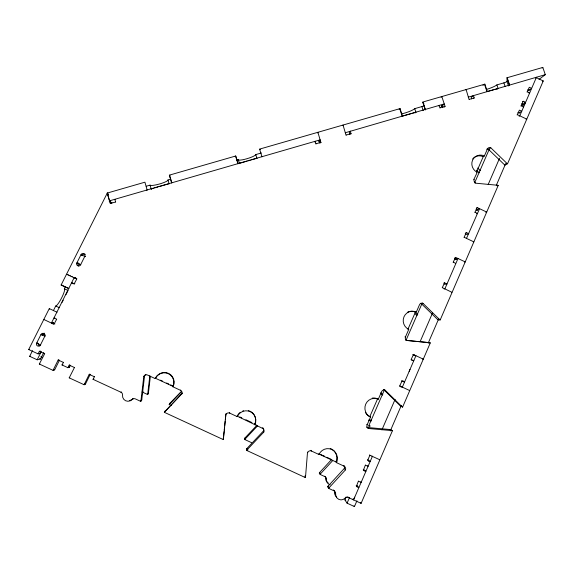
<?xml version="1.0" encoding="UTF-8"?>
<svg xmlns="http://www.w3.org/2000/svg" width="574" height="574" viewBox="0 0 574 574"><rect width="100%" height="100%" fill="white"/><g stroke="black" fill="none" stroke-linecap="round" stroke-linejoin="round"><path stroke-width="0.86" d="M223.214 439.562A2.877 2.791 -66.9 0 0 223.451 438.766L223.458 437.618A2.848 2.77 -66.8 0 1 223.221 438.407L223.214 439.562L164.343 412.311L182.188 393.334A2.834 2.762 -57 0 0 182.288 393.104M262.928 427.874A2.827 2.748 -73.5 0 1 263.423 430.995L246.942 448.488A2.848 2.762 -71.6 0 0 246.497 449.184L246.72 450.439L305.318 477.561A2.877 2.777 -79.1 0 0 305.54 476.757L307.528 452.061M223.609 436.111L224.082 431.605M224.24 430.105L224.549 427.099M224.707 425.599L225.173 421.108M225.331 419.608L225.797 415.124M223.451 438.766L225.955 413.624M94.466 376.652L93.045 379.321L120.956 392.236A2.892 2.805 -49.4 0 1 122.52 395.077A5.776 5.604 -50.4 0 0 132.128 399.526A2.892 2.805 -51.7 0 1 135.364 398.901L140.73 401.384A2.884 2.805 -52 0 0 140.982 400.595L143.794 376.444L144.548 375.884A2.834 2.762 -50.5 0 1 145.882 374.535M141.513 400.587A2.856 2.777 -52.1 0 0 141.764 399.805L144.548 375.884M142.051 392.028A2.648 2.576 -51.8 0 1 142.596 392.214L147.525 394.496A2.64 2.569 -52.2 0 0 147.755 393.764L149.843 375.755M147.525 394.496L148.185 393.821A2.619 2.547 -52.2 0 0 148.415 393.104L150.323 376.616M356.935 500.793L354.438 506.569L347.069 503.161L344.881 499.868L346.065 496.962M523.179 103.693L522.864 104.425A1.98 0.387 -62.2 0 0 522.849 105.501A1.98 0.387 -62.2 0 0 524.177 103.485L524.751 102.172M409.169 371.378L410.015 369.412M390.313 430.923L401.312 405.431M428.182 343.173L438.78 318.606M496.295 185.337L505.5 164.006M347.808 496.79L348.253 497.428L361.096 503.376L392.394 430.801L390.822 429.739A2.791 2.691 87.6 0 0 390.076 429.524L367.173 427.472L368.522 428.505L391.64 430.572A2.813 2.719 87.5 0 1 392.394 430.801M383.468 389.481A2.762 2.676 84.6 0 1 383.697 389.574L400.3 405.832L402.618 407.095L430.292 342.9A2.748 2.662 74.3 0 0 429.553 342.678L406.593 340.411M420.498 303.309A2.698 2.619 68.9 0 1 421.201 303.524L437.582 319.474A2.705 2.619 69.8 0 0 438.227 319.905L440.201 319.926L498.182 185.459A2.64 2.533 52.7 0 0 497.464 185.237L474.971 183.128M486.989 149.061A2.605 2.49 48.6 0 1 488.431 149.29L504.395 164.695A2.612 2.497 50.5 0 0 505.027 165.111L507.545 163.748L543.248 80.948L536.295 77.626L535.707 78.071M347.069 503.161L349.573 497.385M356.189 485.396L357.58 486.042L358.858 487.642L356.346 486.479L358.449 481.055M365.172 470.831L365.846 471.555L363.32 470.386L365.408 465.012M367.676 459.731L370.13 461.582L367.633 460.427L369.878 455.247L369.534 454.917M399.691 385.893L402.08 380.928L404.541 382.076L401.499 380.835M411.113 359.525L413.502 354.567L423.289 359.152L422.708 359.03M442.224 287.746L444.585 282.831L446.995 283.972L444.972 284.274L443.924 283.778M453.123 262.311L455.613 257.382L465.22 261.909L464.667 262.038M464.014 237.442L466.361 232.563L468.757 233.697L466.554 234.443L465.22 233.819M474.856 212.437L477.195 207.573L486.709 212.071L485.819 212.43M517.109 114.922L519.413 110.129L521.752 111.234L519.126 113.049L517.97 112.497M520.941 106.068L523.251 101.275L525.576 102.387L524.249 103.334L525.117 103.751M527.018 92.048L529.321 87.27L531.646 88.374L528.948 90.376L527.793 89.831M400.028 386.582L402.352 387.127L415.949 355.715L413.603 355.249L413.998 354.323M456.086 259.642L455.196 259.218L455.584 258.329M477.41 210.407L476.528 209.991L476.908 209.115M357.258 486.802L357.58 486.042M368.379 461.116L368.759 460.233M381.932 429.818L395.12 399.375M402.869 381.48L403.156 380.813M420.225 341.408L432.631 312.765M488.194 184.469L499.567 158.223M519.126 113.049L519.477 112.253M528.948 90.376L529.25 89.688M354.739 497.149L353.455 499.739M368.522 428.505A2.813 2.727 89.4 0 1 367.159 424.782L370.51 417.097L369.821 416.631L377.577 398.865L378.295 399.246L381.617 391.633A2.784 2.705 84.5 0 1 385.19 390.248L401.951 406.657A2.791 2.705 83.6 0 0 402.618 407.095M440.201 319.926A2.727 2.64 69.7 0 1 439.548 319.496L423.016 303.402A2.719 2.648 68.8 0 0 419.515 304.715L416.301 312.098L415.418 312.127L407.899 329.347L408.753 329.404L405.502 336.852A2.741 2.669 74.8 0 0 406.866 340.482L429.553 342.678M476.477 172.15L483.222 156.688L484.384 155.97L487.426 148.996A2.626 2.511 48.5 0 1 490.799 147.791L506.907 163.332A2.633 2.518 50.4 0 0 507.545 163.748M473.765 179.583L477.259 172.315A9.22 8.847 49.5 0 1 472.546 160.218A9.22 8.847 49.5 0 1 484.384 155.97M370.208 426.13L368.931 425.42L383.898 391.059M406.213 339.858L422.285 302.964M474.705 182.654L489.242 149.297M368.451 427.802L369.347 425.729M74.498 367.41L69.21 377.843L84.134 384.745L89.207 374.363L89.853 374.09M84.134 384.745L85.454 384.099L90.168 374.463M146.808 190.403L147.152 190.073L144.921 182.188L107.295 193.043L61.102 285.034L68.686 288.564M108.012 194.801L108.307 194.191M70.358 365.294L69.411 367.216L67.933 367.697L62.006 364.949L63.477 362.309M67.933 367.697L69.21 365.107L69.763 364.935M44.715 353.62L39.333 364.024L53.038 370.359L58.175 359.998L58.864 359.819M53.038 370.359L54.659 369.857L59.431 360.235M42.139 335.46L42.67 334.398A2.152 2.074 -36.8 0 1 44.334 333.2M78.817 266.042A2.102 2.038 -27.6 0 1 78.207 263.502L78.466 262.985M82.089 255.76L82.347 255.243A2.095 2.038 -26.3 0 1 85.304 254.347M75.043 277.78L75.983 278.218L74.118 277.723L51.395 323.105L53.561 323.033L53.088 323.98M78.207 263.502L76.837 262.992L80.611 264.75L84.78 256.42A2.117 2.059 -26.2 0 0 83.833 253.665A2.117 2.059 -26.2 0 0 81.013 254.662L76.837 262.992A2.124 2.059 -27.5 0 0 77.777 265.755A2.124 2.059 -27.5 0 0 80.611 264.75L80.776 264.815M62.114 302.326L63.19 300.166M65.888 294.778L68.041 290.48L64.353 288.765L65.278 286.921M56.998 312.227L49.278 308.575L28.7 349.537L38.092 353.885L39.384 351.295L40.481 351.094M43.976 319.546L53.949 324.274L56.704 319.158M74.584 283.807L71.592 282.76L74.118 283.936L76.816 278.942M38.092 353.885L39.85 353.534L40.811 351.618M32.517 350.642L29.669 356.318L37.174 359.79L41.278 351.589M37.174 359.79L40.51 359.03L43.76 352.522M53.382 310.642L55.707 306.007A9.665 1.672 -62.7 0 0 61.777 297.597A9.665 1.672 -62.7 0 0 64.353 288.765M317.587 132.924L317.91 132.293L320.902 142.617M314.817 142.072L315.226 141.276L315.915 143.981M164.343 412.311A2.884 2.805 -57.1 0 1 164.803 411.623L182.188 393.334M318.828 141.01L319.122 141.936L320.278 139.812L109.555 200.828L107.295 193.043L107.639 193.474M181.793 394.058A2.856 2.791 -57 0 0 180.48 390.306L180.638 390.047M342.829 125.376L343.03 125.053L346.065 135.242M171.231 405.474L169.201 404.534L170.091 403.142L181.693 391.159M345.275 132.745L444.254 103.923L441.657 106.427L441.356 105.516M350.922 134L350.42 131.087L349.279 132.759L349.875 134.61M180.48 390.306L172.889 386.783L173.133 386.453A9.959 9.715 -53.5 0 0 168.577 373.394A9.959 9.715 -53.5 0 0 155.497 378.28L155.167 378.567L147.568 375.044A2.863 2.791 -50.4 0 0 143.794 376.444M348.253 497.428A2.877 2.762 -83.7 0 0 345.118 498.089A5.747 5.525 -83.2 0 1 335.625 493.69A2.877 2.77 -82.3 0 0 334.018 490.842L328.708 488.388L327.718 486.774A2.848 2.741 -82.2 0 1 328.149 486.078L344.278 468.477A2.827 2.727 -84.5 0 0 344.099 465.801M328.708 488.388A2.877 2.77 -82.3 0 1 329.139 487.685L345.419 469.912A2.856 2.755 -84.5 0 0 344.048 466.145L343.769 465.794M330.15 484.8A5.274 5.08 -82.7 0 1 326.491 479.304A2.64 2.54 -81.8 0 0 325.02 476.693L320.141 474.433L319.302 473.069A2.612 2.526 -81.6 0 1 319.696 472.431L331.779 459.315M320.141 474.433A2.64 2.547 -81.7 0 1 320.536 473.787L332.726 460.556M246.72 450.439A2.877 2.791 -71.7 0 1 247.164 449.743L263.796 432.071L263.423 430.995M251.57 442.676L244.833 439.555L244.646 438.493A2.619 2.54 -71.2 0 1 245.055 437.862L256.427 425.815M244.833 439.555A2.64 2.561 -71.2 0 1 245.242 438.916L257.669 425.75M181.319 391.805L169.624 403.895A2.648 2.576 -57.1 0 0 169.201 404.534M140.73 401.384L141.513 400.587L140.852 400.279M441.097 97.293L441.822 96.561L445.065 106.377L444.326 107.08M140.982 400.595L141.764 399.805M147.755 393.764L148.415 393.104M438.773 105.925L439.375 105.336L439.942 108.027M465.837 89.809L466.102 89.551L469.087 99.575M142.596 392.214L143.084 391.762M468.276 97.128L545.3 74.663L542.825 67.431L507.136 77.72A2.691 0.416 -19.7 0 0 507.05 77.806M132.128 399.526L132.996 398.743A5.718 5.546 -50.4 0 1 129.516 400.444M473.643 98.419L474.203 97.932L473.385 95.485L471.189 97.437L471.692 98.95M74.39 283.8L74.835 283.42M61.203 285.02A2.827 0.502 -62.8 0 0 61.303 284.962L61.777 284.568M235.161 156.544L235.634 156.164A2.691 0.466 -16.7 0 0 235.706 156.092M542.114 67.983L542.825 67.431M536.123 77.483L536.468 77.217L519.771 115.812L519.111 116.257M538.972 79.434L545.3 74.663M542.652 81.386L543.248 80.948M529.171 93.282L529.68 92.909L527.355 91.804M120.956 392.236L121.379 391.92M522.584 101.756L523.251 101.275M523.273 107.18L523.603 106.951L521.271 105.838M526.1 119.586L526.774 119.148L517.432 114.7M486.989 149.276L487.426 148.996M488.431 149.29L490.799 147.791M399.088 109.254L399.784 108.816A2.662 0.438 -18.6 0 0 400.035 108.608L402.446 116.027A2.662 0.416 -18.6 0 1 402.187 116.228L399.784 108.816M482.913 85.304L483.724 84.837M504.395 164.695L506.907 163.332M496.546 185.675L497.464 185.237M497.414 185.825L498.182 185.459M93.045 379.321L93.827 378.948M476.764 207.759L477.195 207.573M476.528 209.991L479.57 208.699L466.404 238.569M476.664 213.793L477.518 213.442L475.136 212.315M69.21 377.843L69.763 377.627M465.815 232.757L466.361 232.563M473.292 242.034L473.859 241.869L464.287 237.349M62.006 364.949L62.875 364.698M146.212 186.249L150.058 185.137A9.32 1.55 -15.8 0 0 159.687 183.945A9.32 1.55 -15.8 0 0 167.967 179.956L170.83 179.131M236.868 160.046L238.275 159.637A9.127 1.528 -16.9 0 0 246.777 158.761A9.127 1.528 -16.9 0 0 255.767 154.585L261.364 152.964M401.606 113.874A9.04 1.442 -18.7 0 0 414.737 108.644L421.89 106.577A2.59 0.409 -18.8 0 0 424.466 105.544M486.817 89.329A9.112 1.385 -19.5 0 0 496.89 84.902L503.879 82.878A2.619 0.395 -19.6 0 0 507.021 81.53L507 77.892L509.454 85.167M150.058 185.137L151.17 188.889L153.409 188.243M154.528 187.92L155.654 187.59M156.774 187.268L157.893 186.945M159.012 186.622L169.072 183.709L167.967 179.956M239.43 163.475A9.134 1.485 -16.9 0 1 239.408 163.339L247.071 161.122M248.162 160.806L250.35 160.175M251.441 159.859L256.901 158.28L255.767 154.585M402.302 116.178L411.73 113.451M412.771 113.143L415.906 112.239L414.737 108.644M487.857 91.402L490.928 90.513M491.954 90.218L495.018 89.329M496.044 89.035L498.081 88.446L496.89 84.902M319.122 141.936L320.055 141.663M441.657 106.427L442.863 106.082M107.238 193.043L110.244 203.426L115.704 202.012M316.016 143.787L321.067 142.323M346.208 135.034L351.209 133.584M440.179 107.79L445.065 106.377M469.36 99.331L474.203 97.932M400.035 108.608L259.599 149.111L262.009 156.817M484.858 84.148A2.683 0.423 -19.5 0 1 484.535 84.371L486.982 91.675A2.683 0.402 -19.4 0 0 487.304 91.453L484.858 84.148L422.844 102.028L425.269 109.419M454.952 257.554L455.613 257.382M39.333 364.024L39.886 363.88M455.196 259.218L458.009 258.515L444.886 288.844L444.046 288.952M455.656 263.409L453.517 262.218M29.669 356.318L30.329 356.189M28.7 349.537L29.518 349.401M443.953 282.932L444.585 282.831M40.697 344.888L40.474 344.917A2.181 2.095 -37.6 0 1 37.59 345.964A2.181 2.095 -37.6 0 1 36.643 343.144L40.941 334.563A2.174 2.095 -36.7 0 1 43.818 333.523A2.174 2.095 -36.7 0 1 44.772 336.342L40.474 344.917L36.643 343.144L37.64 343.001M451.874 292.281L442.468 287.71M45.088 336.307L40.941 334.563L42.67 334.398M421.201 303.524L423.016 303.402M54.867 317.982L53.956 317.982L56.503 319.166M437.582 319.474L439.548 319.496M368.888 419.845L371.522 420.082M368.809 420.613L371.471 420.85M405.366 339.908L406.672 340.03M404.979 336.794L405.502 336.852M430.292 342.9L428.398 342.671A2.719 2.633 74.4 0 0 427.666 342.448M406.127 340.389L406.866 340.482M170.055 175.321L169.517 175.235L171.798 182.934M412.95 354.459L413.502 354.567M412.469 360.415L413.782 360.716L411.336 359.568M66.792 274.264L76.636 278.899M259.678 149.226L260.467 149.484M409.52 390.485L399.891 385.979M82.347 255.243L81.013 254.662L85.11 256.521M84.78 256.42L85.275 256.635M383.697 389.574L385.19 390.248M147.274 393.398L148.185 393.821M319.302 473.069L320.213 473.493M39.384 351.295L44.499 353.67M58.175 359.998L63.291 362.366M69.21 365.107L74.319 367.468M89.207 374.363L94.315 376.723M39.269 353.268L39.85 353.534M68.679 366.879L69.411 367.216M246.497 449.184L247.954 449.851M327.718 486.774L328.701 487.233M40.833 356.777L42.634 357.609M39.592 358.607L40.51 359.03M344.881 499.868L345.785 500.284M53.812 369.462L54.659 369.857M84.536 383.676L85.454 384.099M67.962 274.86L68.435 275.082M69.856 275.742L70.329 275.958M71.75 276.618L72.224 276.84M73.644 277.5L74.118 277.723M72.647 283.549L73.106 283.764M368.931 425.42L369.785 425.815M61.303 284.962L68.88 288.485A2.827 0.481 -62.9 0 1 68.794 288.543M55.707 306.007L59.409 307.721M369.878 455.247L379.672 459.709M365.573 465.184L368.07 466.346L367.561 465.815M52.614 322.595L53.561 323.033M52.399 322.746L54.917 323.915M363.249 469.525L365.107 470.386M160.519 380.167L162.557 381.114M166.632 383.009L168.67 383.949M170.708 384.896L172.745 385.836M239.788 416.925L241.819 417.865M245.873 419.745L249.252 421.316M249.927 421.632L251.957 422.572M254.662 423.82L256.011 424.451M320.723 454.45L322.064 455.074M322.739 455.39L324.755 456.323M326.778 457.263L330.818 459.135M335.525 461.317L336.866 461.941M155.497 378.28L173.133 386.453M240.348 412.268A9.923 9.672 -70.7 0 0 237.198 416.164L262.454 428.312A2.848 2.777 -73.5 0 1 263.796 432.071M336.529 462.658L335.998 461.97L318.52 453.869L318.972 454.515A9.98 9.65 -83.1 0 1 331.758 449.492A9.98 9.65 -83.1 0 1 336.529 462.658L344.048 466.145M225.977 414.543A2.856 2.784 -67.4 0 1 229.693 413.122L237.263 416.631A9.973 9.722 -70.7 0 1 250.228 411.666A9.973 9.722 -70.7 0 1 254.899 424.81M310.979 450.317L311.445 451.028L318.972 454.515M42.297 333.91L45.131 335.223M358.614 481.249L361.139 482.425L360.694 481.887M400.092 386.194L401.312 386.761M77.727 263.236L80.525 264.535M74.893 277.802L76.765 278.677M109.239 201.589L112.009 202.88M412.971 354.797L414.787 355.643M413.603 355.249L414.507 355.672M411.278 359.963L411.73 360.178M454.708 258.487L456.495 259.326M476.104 209.115L477.869 209.948M521.773 103.722L524.084 104.82M390.076 429.524L391.64 430.572M366.736 424.473L367.159 424.782M372.024 456.072L372.375 456.402L353.555 499.889L352.981 499.079M477.654 168.017L480.438 170.708M476.492 170.126L479.254 172.796M414.866 311.904L417.714 314.688M415.146 313.791L417.033 315.628M380.906 392.881L382.829 394.769M380.519 393.176L382.428 395.048M109.555 200.828L111.672 202.988M107.847 193.625L108.177 194.048M115.073 199.558L114.822 199.286L115.575 201.883M344.278 468.477L345.419 469.912M360.486 502.551L361.096 503.376M425.456 109.935L422.78 102.186L423.311 102.968M354 505.931L354.438 506.569M423.698 103.557L423.956 103.937M324.683 476.169L325.02 476.693M325.444 476.729A2.612 2.518 -81.7 0 1 325.602 477.898L326.491 479.304M333.429 489.916L333.752 490.433M334.312 490.548A2.848 2.741 -82.3 0 1 334.57 492.033L335.625 493.69M319.696 472.431L320.536 473.787M328.149 486.078L329.139 487.685M305.059 475.817L305.54 476.757M304.88 476.707L305.318 477.561M262.318 427.917L262.454 428.312M507.136 77.72L509.597 85.002A2.691 0.395 -19.6 0 0 509.511 85.081M507.021 81.53L508.521 85.971M503.879 82.878L505.077 86.416M442.102 105.2L442.906 107.632M421.89 106.577L423.21 110.617M319.209 140.788L319.998 143.278M238.275 159.637L239.408 163.339M238.081 163.612L235.756 155.992L169.359 175.142L171.648 182.848M235.634 156.164L237.959 163.777A2.698 0.438 -16.7 0 0 238.031 163.712M110.265 200.943L111.012 203.512M245.055 437.862L245.242 438.916M246.942 448.488L247.164 449.743M237.198 416.164L237.263 416.631M49.378 308.69L49.436 309.149M229.65 412.448L229.693 413.122M155.167 378.567A10.002 9.758 -53.5 0 1 168.311 373.667A10.002 9.758 -53.5 0 1 172.889 386.783M164.903 411.414A2.863 2.777 -57.1 0 1 165.355 410.726M307.779 452.463A2.856 2.762 -80.9 0 1 311.445 451.028M336.708 497.041A5.697 5.475 -83.2 0 1 334.57 492.033M366.958 427.357A2.784 2.698 89.5 0 1 366.542 427.056M370.51 417.097A9.794 9.507 87.3 0 1 365.731 404.132A9.794 9.507 87.3 0 1 378.295 399.246M400.961 406.263A2.77 2.676 83.7 0 1 400.3 405.832M408.753 329.404A9.557 9.299 71.7 0 1 403.996 316.755A9.557 9.299 71.7 0 1 416.301 312.098M475.537 182.826A2.64 2.54 51.1 0 1 474.189 179.353M39.915 345.857A2.16 2.074 -37.6 0 1 38.221 343.46M248.442 410.632A9.923 9.672 -70.7 0 1 254.756 424.301M242.859 410.919A9.923 9.672 -70.7 0 1 243.541 410.704M330.272 448.488A9.93 9.6 -83 0 1 335.998 461.97M369.821 416.631A9.751 9.457 87.3 0 1 365.351 412.319M372.174 398.119A9.751 9.457 87.3 0 1 377.577 398.865M407.547 312.163A9.514 9.256 71.8 0 1 415.418 312.127M472.61 158.976A9.177 8.811 49.5 0 1 483.222 156.688M528.396 92.694A1.98 0.387 -62 0 1 528.64 92.701M328.199 482.921A5.223 5.037 -82.6 0 1 325.602 477.898M169.674 403.773A2.626 2.554 -57.1 0 1 170.091 403.142M498.081 88.446A9.119 1.349 -19.4 0 1 497.012 89.164M415.906 112.239A9.04 1.406 -18.6 0 1 415.052 112.899M151.723 189.162A9.328 1.507 -15.9 0 1 151.17 188.889M169.072 183.709A9.328 1.507 -15.9 0 1 169.093 183.845M256.901 158.28A9.134 1.485 -16.9 0 1 256.693 158.618"/></g></svg>
